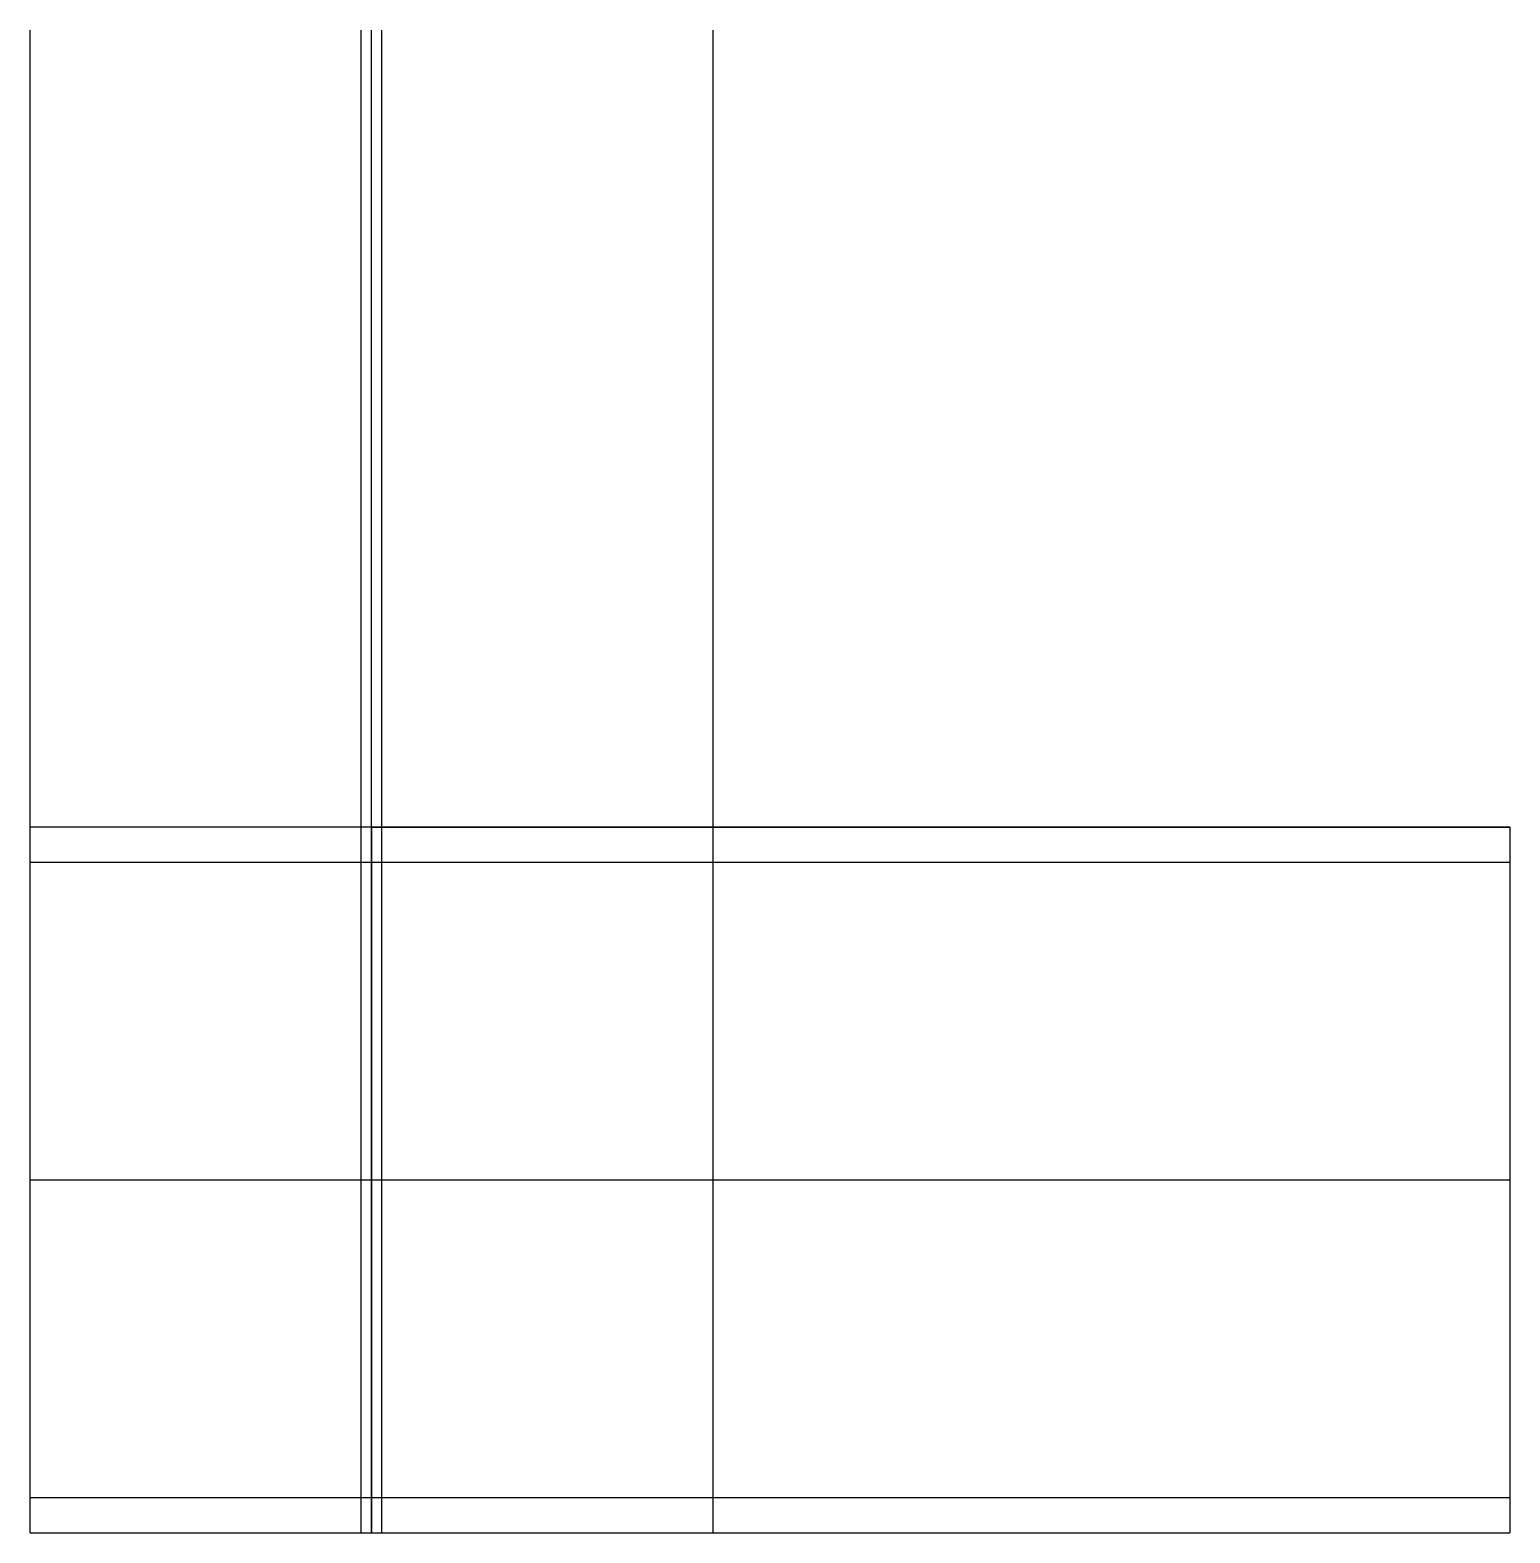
# Model space of a CAD drawing. Extents: x -150 to 500, y -155 to 505.
import ezdxf

# ---------------------------------------------------------------- set-up
doc = ezdxf.new("R2010")
doc.units = 0
doc.linetypes.add('CENTER', pattern=[28.575, 12.7, -6.35, 3.175, -6.35])
doc.layers.get('0').update_dxf_attribs({"linetype": 'CONTINUOUS'})

msp = doc.modelspace()

# ---------------------------------------------------------------- linework, layer by layer
at = {"linetype": 'CONTINUOUS'}
for p, q in [((-150, -155), (-150, 505)), ((-4.5, -155), (-4.5, 505)), ((0, -155), (0, 505)), ((4.5, -155), (4.5, 505)), ((150, -155), (150, 505)), ((500, 155), (-150, 155)), ((0, 155), (500, 155)), ((0, 155), (0, -155)), ((500, 155), (500, -155)), ((500, 139.5), (-150, 139.5)), ((500, 139.5), (0, 139.5)), ((-150, 0), (500, 0)), ((-150, -139.5), (500, -139.5)), ((0, -139.5), (500, -139.5)), ((-150, -155), (500, -155)), ((0, -155), (500, -155))]:
    msp.add_line(p, q, dxfattribs=at)
at = {"linetype": 'CENTER'}
msp.add_line((0, 0), (500, 0), dxfattribs=at)

doc.saveas('drawing.dxf')
